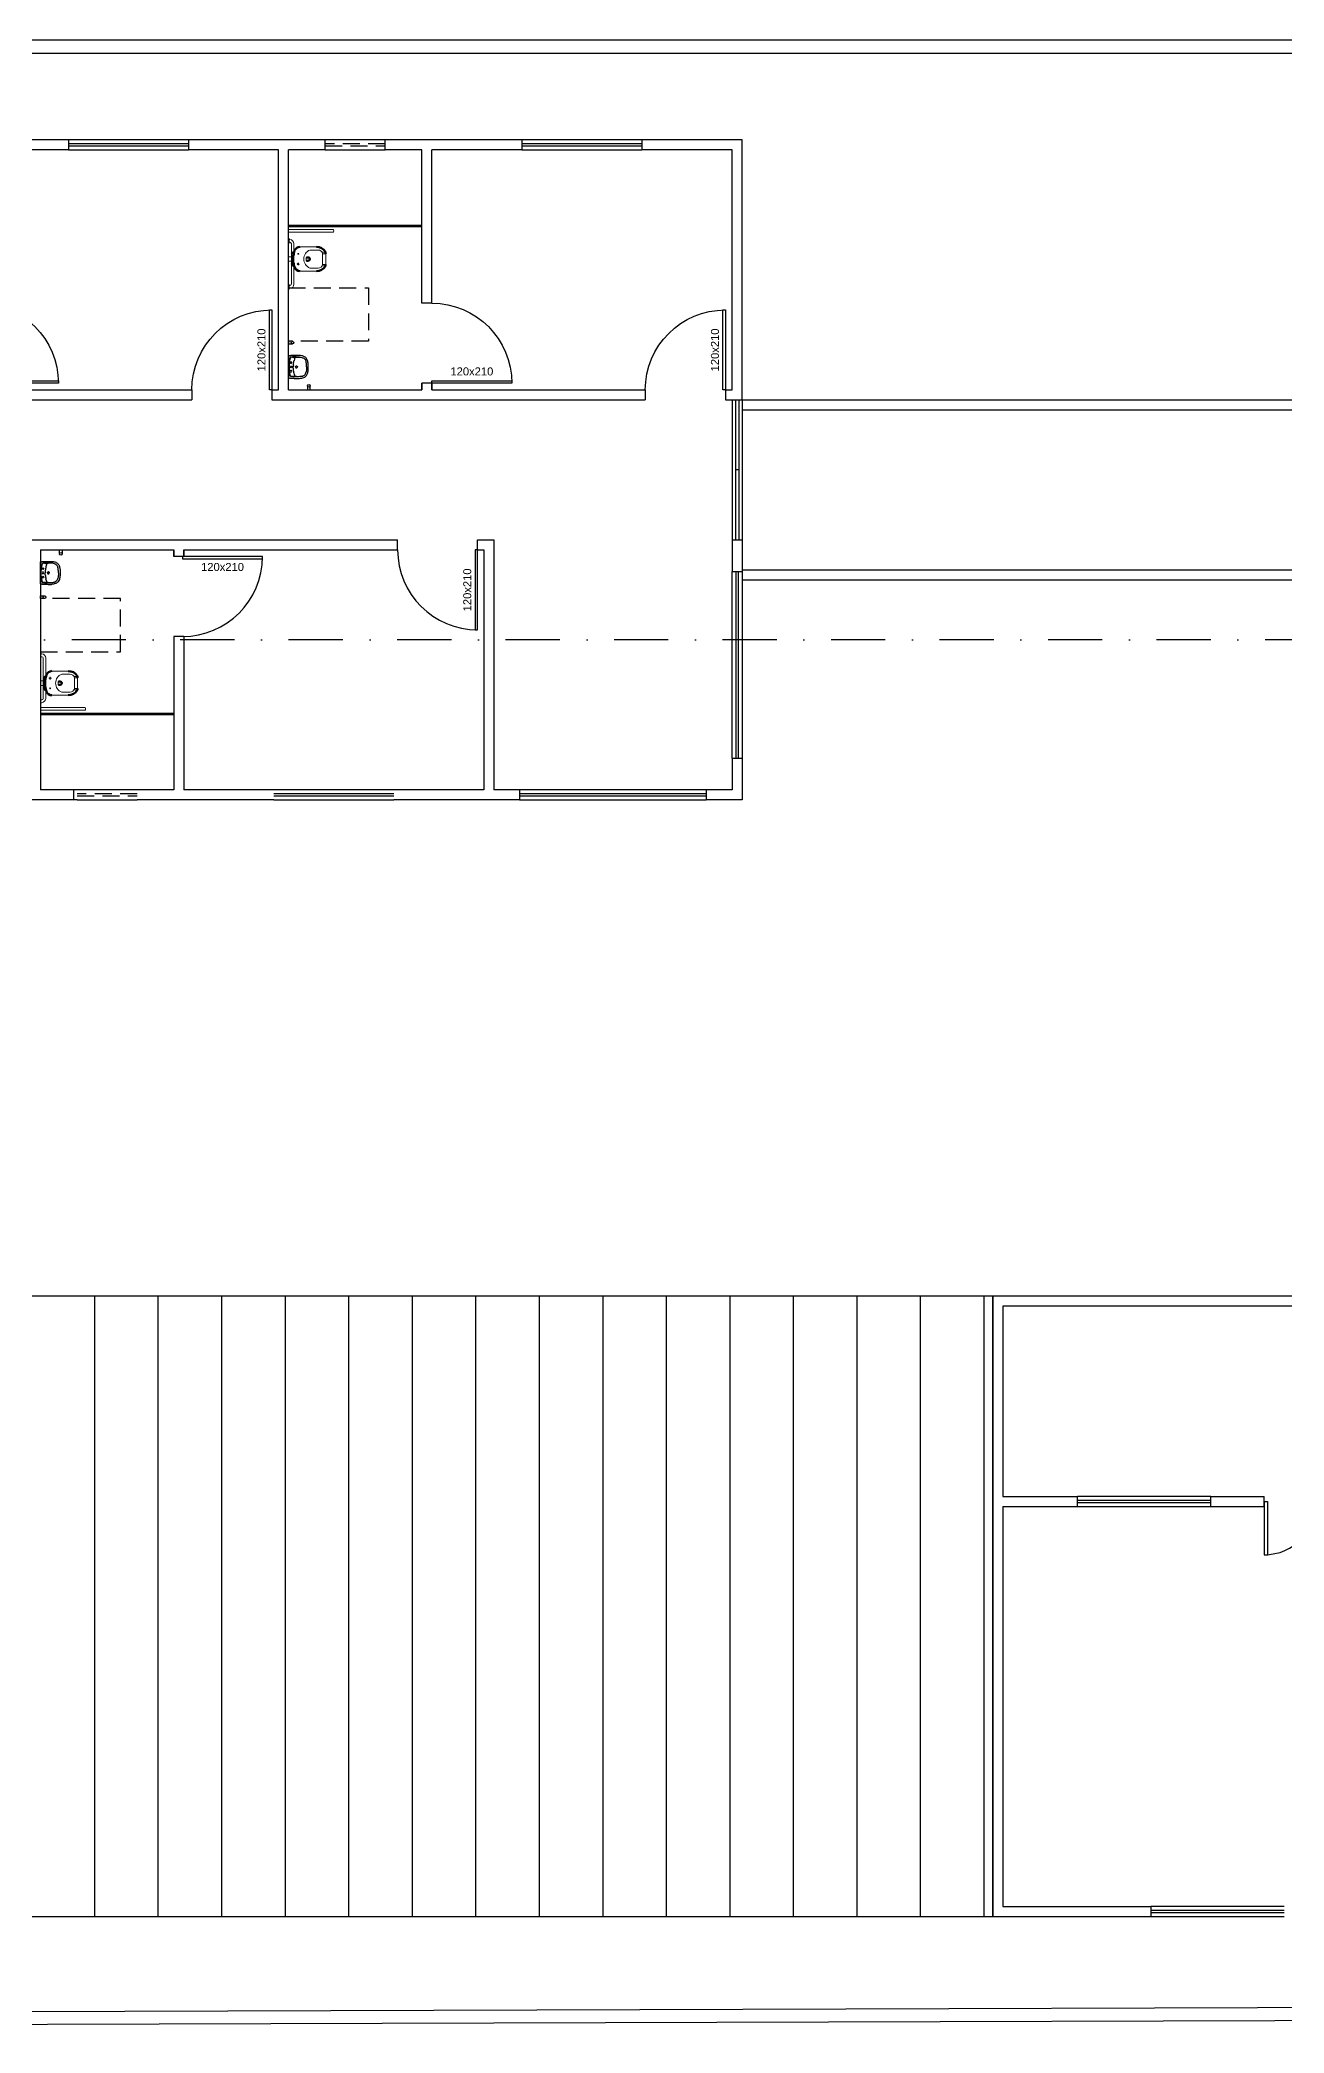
# Model space of a CAD drawing. Header units: centimetres. Extents: x 0 to 1084401, y -139216 to 99734.
# Drawn here: x 848976 to 850842, y -25076 to -22086 of the extents above; entities that cross this region are included whole.
import ezdxf
from ezdxf.enums import TextEntityAlignment as Align

# ---------------------------------------------------------------- set-up
doc = ezdxf.new("R2010")
doc.units = ezdxf.units.CM
doc.header["$LTSCALE"] = 4
doc.linetypes.add('DASHDOT', pattern=[25.4, 12.7, -6.35, 0, -6.35])
doc.linetypes.add('DASHED2', pattern=[9.525, 6.35, -3.175])
for name, color, linetype in [('0.1', 1, 'Continuous'), ('0.2', 2, 'Continuous'), ('0.4', 4, 'Continuous'), ('0.6', 6, 'Continuous'), ('02-CONT', 2, 'Continuous'), ('08', 8, 'Continuous'), ('B-CORTE', 4, 'DASHDOT'), ('PDF1_PH - Metal', 253, 'Continuous'), ('PROJEÇÕES', 1, 'DASHED2')]:
    doc.layers.add(name, color=color, linetype=linetype)
doc.layers.add('PDF1_PH - Alv Construir', color=6, linetype='Continuous', lineweight=40)
doc.styles.add('2mm 1-50', font='arial.ttf', dxfattribs={"height": 0.1})

# ---------------------------------------------------------------- blocks, each defined once
blk = doc.blocks.new('1_00e')
blk.add_lwpolyline([(-28.4, -52.3), (-25.4, -52.3), (-25.4, 47.7), (-28.4, 47.7)], close=True)
at = {"color": 1}
blk.add_arc((-28.4, -52.3), 100, 0, 90, dxfattribs=at)
blk = doc.blocks.new('Barra 3')
at = {"layer": 'PDF1_PH - Metal', "lineweight": 9}
for points in [[(19245.1, 25719.8), (19252, 25719.8), (19252, 25719), (19245.1, 25719)], [(19315, 25719.8), (19321.9, 25719.8), (19321.9, 25719), (19315, 25719)]]:
    blk.add_lwpolyline(points, close=True, dxfattribs=at)
for points in [[(19246.4, 25717.7), (19246.4, 25719)], [(19250.7, 25717.7), (19250.7, 25719)], [(19252.9, 25715.5), (19314.6, 25715.5)], [(19316.3, 25717.7), (19316.3, 25719)], [(19320.6, 25717.7), (19320.6, 25719)], [(19252.9, 25711.7), (19314.6, 25711.7)]]:
    blk.add_lwpolyline(points, dxfattribs=at)
for centre, radius, start, end in [((19253.4, 25718.8), 7.08, 188.6936, 267.1299), ((19253, 25717.8), 2.3, 183.7735, 266.2236), ((19314.4, 25717.9), 6.22, 270.0361, 357.9477), ((19314, 25717.8), 2.29, 284.5016, 358.1815)]:
    blk.add_arc(centre, radius, start, end, dxfattribs=at)
blk = doc.blocks.new('bacia sanit')
at = {"layer": 'PDF1_PH - Metal', "lineweight": 9}
for points in [[(16861.7, 24756.4), (16856.6, 24756.4)], [(16861.7, 24749.6), (16856.6, 24749.6)], [(16861.7, 24745.8), (16861.7, 24746.1), (16861.7, 24759.9), (16861.7, 24760.7)], [(16862.6, 24758.1), (16862.6, 24757.7), (16862.6, 24757.3), (16862.6, 24748.7), (16862.6, 24748.3), (16862.6, 24747.9)], [(16863, 24747.4), (16863, 24747.4), (16863.4, 24747.4), (16863.9, 24747.4), (16864.3, 24747.4), (16864.3, 24753), (16864.3, 24758.6), (16863.9, 24758.6), (16863.4, 24758.6), (16863, 24758.6)], [(16873.7, 24771.4), (16899, 24771.4)], [(16884.4, 24750.4), (16884, 24750.4), (16883.6, 24750.4), (16883.6, 24750.9), (16883.6, 24751.3), (16883.6, 24751.7), (16883.6, 24752.1), (16883.6, 24752.6), (16883.6, 24753), (16883.6, 24753.4), (16883.6, 24753.9), (16883.6, 24754.3), (16883.6, 24754.7), (16883.6, 24755.1), (16883.6, 24755.6), (16884, 24755.6), (16884, 24755.6)], [(16889.1, 24766.7), (16889.6, 24766.7), (16890, 24766.7), (16890.4, 24766.7), (16890.9, 24766.7), (16899.4, 24766.7), (16899.9, 24766.7), (16900.3, 24766.7), (16900.7, 24766.7), (16901.1, 24766.7), (16901.6, 24766.7)], [(16912.8, 24763.3), (16907.7, 24763.3)], [(16908.4, 24761.1), (16912.7, 24761.1), (16913.1, 24761.1)], [(16908.4, 24761.1), (16908.4, 24760.7), (16908.4, 24760.3), (16908.4, 24759.9), (16908.4, 24759.4), (16908.4, 24759), (16908.4, 24758.6), (16908.4, 24758.1), (16908.4, 24757.7), (16908.4, 24757.3), (16908.4, 24756.9), (16908.4, 24756.4)], [(16908.4, 24756.4), (16908.4, 24756), (16908.4, 24755.6), (16908.4, 24755.1), (16908.4, 24754.7), (16908.4, 24754.3), (16908.4, 24753.9), (16908.4, 24753.4), (16908.4, 24753), (16908.4, 24752.6), (16908.4, 24752.1), (16908.4, 24751.7), (16908.4, 24751.3), (16908.4, 24750.9), (16908.4, 24750)], [(16908.4, 24750), (16908.4, 24749.6), (16908.4, 24749.1), (16908.4, 24748.7), (16908.4, 24748.3), (16908.4, 24747.9), (16908.4, 24747.4), (16908.4, 24747), (16908.4, 24746.6), (16908.4, 24746.1), (16908.4, 24745.7), (16908.4, 24745.3), (16908.4, 24744.9)], [(16913.1, 24761.1), (16913.1, 24760.7), (16913.1, 24760.3), (16913.1, 24759.9), (16913.1, 24759.4), (16913.1, 24759), (16913.1, 24758.6), (16913.1, 24758.1), (16913.1, 24757.7), (16913.1, 24757.3), (16913.1, 24756.9), (16913.1, 24756.4), (16913.1, 24756), (16913.1, 24755.6), (16913.1, 24755.1), (16913.1, 24754.7), (16913.1, 24754.3), (16913.1, 24753.9), (16913.1, 24753.4), (16913.1, 24753), (16913.1, 24752.6), (16913.1, 24752.1), (16913.1, 24751.7), (16913.1, 24751.3), (16913.1, 24750.9), (16913.1, 24750.4), (16913.1, 24750), (16913.1, 24749.6), (16913.1, 24749.1), (16913.1, 24748.7), (16913.1, 24748.3), (16913.1, 24747.9), (16913.1, 24747.4), (16913.1, 24747), (16913.1, 24746.6), (16913.1, 24746.1), (16913.1, 24745.7), (16913.1, 24745.3), (16913.1, 24744.9)], [(16899, 24734.6), (16873.7, 24734.6)], [(16901.6, 24739.3), (16901.1, 24739.3), (16900.7, 24739.3), (16900.3, 24739.3), (16899.4, 24739.3), (16890.9, 24739.3), (16890.4, 24739.3), (16890, 24739.3), (16889.6, 24739.3), (16889.1, 24739.3)], [(16912.8, 24742.7), (16907.6, 24742.7)], [(16908.4, 24744.9), (16912.7, 24744.9), (16913.1, 24744.9)], [(16908.4, 24744.9), (16912.7, 24744.9), (16913.1, 24744.9)]]:
    blk.add_lwpolyline(points, dxfattribs=at)
at = {"layer": 'PDF1_PH - Metal', "lineweight": 211}
blk.add_lwpolyline([(16889.1, 24753), (16889.1, 24753), (16889.1, 24753)], dxfattribs=at)
for points in [[(16913.1, 24761.1, 0.086524), (16912.6, 24763.9, 0.264906), (16899, 24771.4)], [(16913.1, 24744.9, -0.086524), (16912.6, 24742.1, -0.264906), (16899, 24734.6)]]:
    blk.add_lwpolyline(points, format="xyb", dxfattribs=at)
at = {"layer": 'PDF1_PH - Metal', "lineweight": 9}
blk.add_circle((16871.4, 24760.9), 0.643, dxfattribs=at)
at = {"layer": 'PDF1_PH - Metal', "lineweight": 211}
blk.add_circle((16871.4, 24745.5), 0.643, dxfattribs=at)
for centre, radius, start, end in [((16864.8, 24759.9), 3.2, 88.1661, 164.6032), ((16864.8, 24746), 3.06, 177.2926, 274.2593), ((16890.8, 24757.2), 26.5, 161.0139, 177.0973), ((16892.2, 24749.6), 28, 184.427, 198.8013), ((16874, 24762.5), 8.95, 90.3217, 157.8056), ((16885.4, 26015.1), 1259.5, 269.9347, 270.0653), ((16885.4, 23700.8), 1049.6, 89.9217, 90.0783), ((16886.5, 24753), 2.59, 275.8679, 84.1321), ((16875.2, 24744.9), 10.5, 204.627, 261.8049)]:
    blk.add_arc(centre, radius, start, end, dxfattribs=at)
at = {"layer": 'PDF1_PH - Metal', "lineweight": 9}
for centre, radius, start, end in [((16863, 24758.1), 0.429, 90, 180), ((16863, 24747.9), 0.429, 180, 270), ((16894.4, 24753), 14.7, 110.9822, 249.0178), ((16901.6, 24759.8), 6.91, 11.172, 90.6439), ((16901.6, 24746.2), 6.91, 269.3561, 348.828)]:
    blk.add_arc(centre, radius, start, end, dxfattribs=at)
blk = doc.blocks.new('L.51_P')
at = {"layer": '08'}
for p, q in [((-250, 0), (-249, 0)), ((-249, 0), (249, 0)), ((250, 0), (249, 0)), ((-269, -260), (-269, -260)), ((-262, -36), (-262, -36)), ((-259, -9), (-259, -9)), ((-226, -95), (-224, -63)), ((-226, -95), (-225, -95)), ((-225, -95), (-224, -63)), ((-216, -329), (-216, -329)), ((-189, -140), (-140, -129)), ((-161, -28), (-161, -28)), ((0, -12), (0, -12)), ((189, -140), (140, -129)), ((161, -28), (161, -28)), ((216, -329), (216, -329)), ((226, -95), (224, -63)), ((225, -95), (224, -63)), ((226, -95), (225, -95)), ((259, -9), (259, -9)), ((262, -36), (262, -36)), ((269, -260), (269, -260))]:
    blk.add_line(p, q, dxfattribs=at)
at = {"layer": '08', "ltscale": 27.502596}
for centre in [(-100, -59), (100, -59)]:
    blk.add_circle(centre, 19, dxfattribs=at)
at = {"layer": '08'}
for centre, radius, start, end in [((10, -800), 688, 94.616, 102.655), ((0, -61), 19, 90, 270), ((0, -61), 19, 270, 90), ((-10, -800), 688, 77.345, 85.384)]:
    blk.add_arc(centre, radius, start, end, dxfattribs=at)
for centre, major_axis, ratio, start_param, end_param in [((-178, -187), (-49.3, 11.1), 0.999971, 0.133525, 0.210872), ((-238, -179), (-7.5, 6.62), 0.993745, 3.733046, 3.862859), ((-237, -179), (8.41, 5.42), 0.98852, 5.563301, 5.699979), ((0, -187), (-22.7, 2), 0.992499, 0.072609, 0.200275), ((0, -187), (-22.5, 0.5), 0.991671, 5.253548, 5.29957), ((0, -187), (-22.5, 0.9), 0.992169, 5.255337, 5.27196), ((0, -187), (22.5, 0.5), 0.991671, 0.983616, 1.029637), ((0, -187), (22.5, 0.9), 0.992169, 1.011226, 1.027848), ((0, -187), (22.7, 2), 0.992499, 6.08291, 6.210576), ((178, -187), (49.3, 11.1), 0.999971, 6.072313, 6.14966)]:
    blk.add_ellipse(centre, major_axis=major_axis, ratio=ratio, start_param=start_param, end_param=end_param, dxfattribs=at)
for points, degree, knots in [([(-259, -9), (-259, -8), (-259, -7), (-258, -5), (-258, -4), (-256, -3), (-255, -2), (-254, -1), (-253, 0), (-251, 0), (-250, 0), (-250, 0)], 3, [0, 0, 0, 0, 0.279228, 0.279228, 0.609743, 0.609743, 0.933753, 0.933753, 1.252428, 1.252428, 1.448625, 1.448625, 1.448625, 1.448625]), ([(250, 0), (251, 0), (252, 0), (254, -1), (255, -1), (256, -3), (257, -3), (258, -5), (259, -6), (259, -8), (259, -8), (259, -9)], 3, [0, 0, 0, 0, 0.317814, 0.317814, 0.630623, 0.630623, 0.946539, 0.946539, 1.267049, 1.267049, 1.448529, 1.448529, 1.448529, 1.448529]), ([(-262, -36), (-262, -36), (-262, -37), (-262, -37), (-263, -40), (-263, -43), (-263, -45), (-263, -47), (-263, -48), (-263, -50), (-264, -53), (-264, -56), (-264, -59), (-265, -70), (-265, -80), (-266, -91), (-266, -102), (-267, -112), (-267, -123), (-267, -125), (-267, -128), (-268, -131), (-268, -133), (-268, -136), (-268, -138), (-268, -152), (-269, -166), (-269, -179), (-269, -183), (-269, -188), (-269, -192), (-270, -196), (-270, -200), (-270, -204), (-270, -221), (-270, -239), (-269, -257), (-269, -258), (-269, -259), (-269, -260)], 3, [171.986581, 171.986581, 171.986581, 171.986581, 172.747492, 172.747492, 172.747492, 184.841953, 184.841953, 184.841953, 191.474069, 191.474069, 191.474069, 204.41633, 204.41633, 204.41633, 249.640497, 249.640497, 249.640497, 294.864664, 294.864664, 294.864664, 305.912278, 305.912278, 305.912278, 316.959891, 316.959891, 316.959891, 374.321134, 374.321134, 374.321134, 391.68978, 391.68978, 391.68978, 408.14059, 408.14059, 408.14059, 482.929639, 482.929639, 482.929639, 486.839965, 486.839965, 486.839965, 486.839965]), ([(-269, -260), (-270, -239), (-270, -219), (-269, -173), (-268, -148), (-267, -104), (-266, -85), (-264, -60), (-264, -54), (-263, -46), (-263, -45), (-263, -42), (-263, -40), (-263, -38), (-262, -38), (-262, -37), (-262, -37), (-262, -36), (-262, -36), (-262, -36), (-262, -36), (-262, -36)], 3, [0, 0, 0, 0, 6.207574, 6.207574, 13.657131, 13.657131, 19.458927, 19.458927, 21.24929, 21.24929, 21.72619, 21.72619, 22.164181, 22.164181, 22.393053, 22.393053, 22.550017, 22.550017, 22.706555, 22.706555, 22.800287, 22.800287, 22.800287, 22.800287]), ([(-62, -461), (-92, -458), (-123, -454), (-171, -438), (-189, -430), (-214, -410), (-222, -401), (-236, -382), (-242, -373), (-251, -352), (-255, -341), (-260, -323), (-261, -316), (-263, -309)], 3, [0, 0, 0, 0, 9.188374, 9.188374, 15.03441, 15.03441, 18.713973, 18.713973, 21.993411, 21.993411, 25.540766, 25.540766, 27.624534, 27.624534, 27.624534, 27.624534]), ([(-228, -173), (-228, -172), (-228, -172), (-228, -172), (-228, -171), (-228, -170), (-228, -169), (-228, -167), (-228, -164), (-228, -163), (-228, -160), (-228, -158), (-228, -157), (-228, -154), (-228, -151), (-228, -150), (-228, -148), (-228, -146), (-228, -146), (-228, -143), (-228, -141), (-228, -139), (-228, -135), (-228, -131), (-228, -129), (-227, -125), (-227, -121), (-227, -119), (-227, -113), (-226, -108), (-226, -105), (-226, -101), (-226, -97), (-226, -97), (-226, -96), (-226, -96), (-226, -95), (-226, -95), (-226, -95)], 5, [546.249188, 546.249188, 546.249188, 546.249188, 546.249188, 546.249188, 546.773913, 546.773913, 546.773913, 554.287654, 554.287654, 554.287654, 563.875311, 563.875311, 563.875311, 572.16967, 572.16967, 572.16967, 583.42676, 583.42676, 583.42676, 585.726164, 585.726164, 585.726164, 600.370766, 600.370766, 600.370766, 613.069318, 613.069318, 613.069318, 629.14404, 629.14404, 629.14404, 652.058764, 652.058764, 652.058764, 654.921465, 654.921465, 654.921465, 656.548424, 656.548424, 656.548424, 656.548424, 656.548424, 656.548424]), ([(-225, -95), (-226, -99), (-226, -103), (-226, -107), (-226, -111), (-227, -115), (-227, -119), (-227, -123), (-228, -127), (-228, -131), (-228, -134), (-228, -136), (-228, -139), (-228, -141), (-228, -142), (-228, -144)], 3, [161.339345, 161.339345, 161.339345, 161.339345, 177.77484, 177.77484, 177.77484, 195.119077, 195.119077, 195.119077, 212.353229, 212.353229, 212.353229, 223.772837, 223.772837, 223.772837, 230.426393, 230.426393, 230.426393, 230.426393]), ([(-228, -144), (-228, -145), (-228, -145), (-228, -146), (-228, -146), (-228, -146), (-228, -146), (-228, -148), (-228, -150), (-228, -152), (-228, -153), (-228, -154), (-228, -155), (-228, -157), (-228, -158), (-228, -160), (-228, -160), (-228, -160), (-228, -160)], 3, [0, 0, 0, 0, 2.396491, 2.396491, 2.396491, 3.195399, 3.195399, 3.195399, 10.963495, 10.963495, 10.963495, 15.609873, 15.609873, 15.609873, 22.232893, 22.232893, 22.232893, 22.470867, 22.470867, 22.470867, 22.470867]), ([(-228, -173), (-228, -172), (-228, -172), (-228, -172), (-228, -170), (-228, -167), (-228, -165), (-228, -162), (-228, -160)], 5, [-26.00391, -26.00391, -26.00391, -26.00391, -26.00391, -26.00391, -25.733695, -25.733695, -25.733695, -13.019576, -13.019576, -13.019576, -13.019576, -13.019576, -13.019576]), ([(-228, -181), (-228, -181), (-228, -180), (-228, -180), (-228, -178), (-228, -177), (-228, -176), (-228, -175), (-228, -175), (-228, -174), (-228, -174), (-228, -173), (-228, -173), (-228, -173), (-228, -173), (-228, -173), (-228, -173), (-228, -173)], 5, [532.079054, 532.079054, 532.079054, 532.079054, 532.079054, 532.079054, 536.567488, 536.567488, 536.567488, 541.060364, 541.060364, 541.060364, 543.310398, 543.310398, 543.310398, 544.435445, 544.435445, 544.435445, 544.830456, 544.830456, 544.830456, 544.830456, 544.830456, 544.830456]), ([(-227, -179), (-227, -179), (-227, -179), (-227, -179), (-227, -179), (-227, -179), (-228, -179), (-228, -179), (-228, -179), (-228, -179), (-228, -179), (-228, -179), (-228, -179), (-228, -179), (-228, -179), (-228, -179), (-228, -179), (-228, -179), (-228, -179), (-228, -179), (-228, -179), (-228, -179), (-228, -179), (-228, -179), (-228, -179), (-228, -179), (-228, -179), (-228, -179), (-228, -179), (-228, -179), (-228, -179), (-228, -179), (-228, -179), (-228, -179), (-228, -179), (-228, -179), (-228, -179), (-228, -179), (-228, -179), (-228, -179), (-228, -179), (-228, -179), (-228, -179), (-228, -179), (-228, -179), (-228, -179)], 3, [86.606266, 86.606266, 86.606266, 86.606266, 87.728641, 87.728641, 87.728641, 90.455187, 90.455187, 90.455187, 92.379628, 92.379628, 92.379628, 93.341849, 93.341849, 93.341849, 93.82296, 93.82296, 93.82296, 94.063516, 94.063516, 94.063516, 94.304072, 94.304072, 94.304072, 94.448856, 94.448856, 94.448856, 94.726754, 94.726754, 94.726754, 94.86595, 94.86595, 94.86595, 95.005146, 95.005146, 95.005146, 95.521507, 95.521507, 95.521507, 95.779688, 95.779688, 95.779688, 95.976047, 95.976047, 95.976047, 96.037867, 96.037867, 96.037867, 96.037867]), ([(-228, -179), (-228, -179), (-228, -179), (-228, -180), (-228, -180), (-228, -180), (-228, -180), (-228, -180), (-228, -180), (-228, -181), (-228, -181), (-228, -181), (-228, -181), (-228, -181), (-228, -181), (-228, -181)], 3, [95.867328, 95.867328, 95.867328, 95.867328, 97.58866, 97.58866, 97.58866, 102.978619, 102.978619, 102.978619, 105.844941, 105.844941, 105.844941, 108.501415, 108.501415, 108.501415, 109.427734, 109.427734, 109.427734, 109.427734]), ([(-228, -182), (-228, -182), (-228, -182), (-228, -182), (-228, -182), (-228, -182), (-228, -181)], 3, [11.170476, 11.170476, 11.170476, 11.170476, 15.411887, 15.411887, 15.411887, 21.204547, 21.204547, 21.204547, 21.204547]), ([(-227, -181), (-228, -181), (-228, -181), (-228, -181), (-228, -181), (-228, -181), (-228, -181), (-228, -181), (-228, -181), (-228, -181), (-228, -181), (-228, -181), (-228, -181), (-228, -181), (-228, -181), (-228, -181), (-228, -181), (-228, -181), (-228, -181), (-228, -181), (-228, -181), (-228, -181), (-228, -181), (-228, -181), (-228, -181), (-228, -181), (-228, -181), (-228, -181)], 3, [86.606266, 86.606266, 86.606266, 86.606266, 91.112306, 91.112306, 91.112306, 94.304072, 94.304072, 94.304072, 94.448856, 94.448856, 94.448856, 94.726754, 94.726754, 94.726754, 95.005146, 95.005146, 95.005146, 95.521507, 95.521507, 95.521507, 95.779688, 95.779688, 95.779688, 95.976047, 95.976047, 95.976047, 96.03782, 96.03782, 96.03782, 96.03782]), ([(-228, -181), (-228, -181), (-228, -181), (-228, -181), (-228, -181), (-228, -181), (-228, -181), (-228, -181), (-228, -181), (-228, -181), (-228, -181), (-228, -181), (-228, -181), (-228, -181), (-228, -181), (-228, -181), (-228, -181), (-228, -181), (-228, -181), (-228, -181), (-228, -182), (-228, -182), (-228, -182), (-228, -182), (-228, -182)], 3, [0.000033, 0.000033, 0.000033, 0.000033, 1.898401, 1.898401, 1.898401, 2.370761, 2.370761, 2.370761, 3.823236, 3.823236, 3.823236, 5.758149, 5.758149, 5.758149, 9.592202, 9.592202, 9.592202, 9.856292, 9.856292, 9.856292, 15.276244, 15.276244, 15.276244, 18.99372, 18.99372, 18.99372, 18.99372]), ([(-189, -140), (-196, -141), (-203, -144), (-208, -149), (-211, -151), (-213, -153), (-216, -156), (-216, -156), (-216, -156), (-216, -156), (-221, -163), (-225, -170), (-227, -178), (-227, -179), (-227, -179), (-227, -180)], 3, [18.593861, 18.593861, 18.593861, 18.593861, 48.620819, 48.620819, 48.620819, 61.987959, 61.987959, 61.987959, 63.593601, 63.593601, 63.593601, 96.318173, 96.318173, 96.318173, 99.127558, 99.127558, 99.127558, 99.127558]), ([(-227, -179), (-227, -180), (-227, -180), (-227, -180), (-227, -180), (-227, -180), (-227, -180), (-227, -180), (-227, -180), (-227, -180), (-227, -180), (-227, -180), (-227, -180), (-227, -180), (-227, -180), (-227, -180), (-227, -180), (-227, -180), (-227, -180), (-227, -180), (-227, -180), (-227, -180), (-227, -180), (-227, -180), (-227, -180)], 3, [0, 0, 0, 0, 0.1444645, 0.1444645, 0.1444645, 0.1538416, 0.1538416, 0.1538416, 0.2328101, 0.2328101, 0.2328101, 0.2720552, 0.2720552, 0.2720552, 0.294529, 0.294529, 0.294529, 0.3195248, 0.3195248, 0.3195248, 0.3450333, 0.3450333, 0.3450333, 0.3642456, 0.3642456, 0.3642456, 0.3642456]), ([(-227, -181), (-227, -181), (-227, -181), (-227, -181), (-227, -181), (-227, -181), (-227, -181), (-227, -181), (-227, -180), (-227, -180), (-227, -180), (-227, -180), (-227, -180), (-227, -180), (-227, -180), (-227, -180), (-227, -180), (-227, -180), (-227, -180)], 3, [0, 0, 0, 0, 3.948132, 3.948132, 3.948132, 6.907098, 6.907098, 6.907098, 9.485674, 9.485674, 9.485674, 10.686492, 10.686492, 10.686492, 11.887309, 11.887309, 11.887309, 12.708565, 12.708565, 12.708565, 12.708565]), ([(-224, -63), (-224, -58), (-222, -53), (-219, -48), (-217, -45), (-214, -42), (-210, -40), (-208, -38), (-204, -37), (-201, -36)], 3, [10.913289, 10.913289, 10.913289, 10.913289, 33.960328, 33.960328, 33.960328, 50.289489, 50.289489, 50.289489, 65.056953, 65.056953, 65.056953, 65.056953]), ([(-201, -36), (-205, -37), (-210, -39), (-214, -42), (-219, -47), (-222, -55), (-223, -57), (-224, -60), (-224, -63)], 5, [7.912422, 7.912422, 7.912422, 7.912422, 7.912422, 7.912422, 31.991346, 31.991346, 31.991346, 47.45316, 47.45316, 47.45316, 47.45316, 47.45316, 47.45316]), ([(-216, -329), (-215, -331), (-215, -332), (-214, -334), (-213, -338), (-211, -343), (-209, -347), (-206, -353), (-202, -359), (-198, -365), (-195, -370), (-191, -375), (-186, -379), (-180, -385), (-173, -390), (-165, -395), (-159, -398), (-153, -401), (-146, -404), (-141, -406), (-136, -407), (-130, -409)], 3, [544.291877, 544.291877, 544.291877, 544.291877, 550.872534, 550.872534, 550.872534, 571.780058, 571.780058, 571.780058, 601.038921, 601.038921, 601.038921, 628.392297, 628.392297, 628.392297, 666.157842, 666.157842, 666.157842, 694.913085, 694.913085, 694.913085, 718.447591, 718.447591, 718.447591, 718.447591]), ([(0, -12), (-60, -12), (-120, -19), (-180, -31), (-187, -33), (-194, -34), (-201, -36)], 3, [460.253252, 460.253252, 460.253252, 460.253252, 715.762091, 715.762091, 715.762091, 745.806363, 745.806363, 745.806363, 745.806363]), ([(-201, -36), (-177, -30), (-152, -25), (-128, -21), (-94, -17), (-61, -14), (-52, -14), (-43, -13), (-34, -13)], 5, [234.918202, 234.918202, 234.918202, 234.918202, 234.918202, 234.918202, 410.549748, 410.549748, 410.549748, 473.914825, 473.914825, 473.914825, 473.914825, 473.914825, 473.914825]), ([(-63, -420), (-71, -420), (-79, -419), (-87, -418), (-95, -416), (-103, -415), (-110, -414), (-117, -412), (-124, -411), (-130, -409)], 3, [54.852513, 54.852513, 54.852513, 54.852513, 88.476523, 88.476523, 88.476523, 122.168155, 122.168155, 122.168155, 151.102791, 151.102791, 151.102791, 151.102791]), ([(-50, -422), (-53, -421), (-55, -421), (-58, -421), (-61, -421), (-63, -420), (-63, -420), (-63, -420), (-63, -420)], 5, [11.184117, 11.184117, 11.184117, 11.184117, 11.184117, 11.184117, 30.072391, 30.072391, 30.072391, 30.457117, 30.457117, 30.457117, 30.457117, 30.457117, 30.457117]), ([(0, -424), (-15, -424), (-31, -423), (-46, -422), (-47, -422), (-49, -422), (-50, -422)], 3, [0, 0, 0, 0, 65.317681, 65.317681, 65.317681, 70.958525, 70.958525, 70.958525, 70.958525]), ([(-45, -114), (-41, -114), (-37, -114), (-32, -113), (-28, -113), (-24, -113), (-20, -113), (-13, -112), (-7, -112), (0, -112)], 3, [388.454766, 388.454766, 388.454766, 388.454766, 406.384907, 406.384907, 406.384907, 424.400948, 424.400948, 424.400948, 452.696543, 452.696543, 452.696543, 452.696543]), ([(-34, -13), (-30, -13), (-26, -13), (-22, -13), (-15, -12), (-8, -12), (-2, -12), (-1, -12), (-1, -12), (0, -12)], 3, [59.347784, 59.347784, 59.347784, 59.347784, 76.617445, 76.617445, 76.617445, 106.129652, 106.129652, 106.129652, 108.418766, 108.418766, 108.418766, 108.418766]), ([(-12, -168), (-12, -168), (-12, -168), (-12, -168), (-12, -168), (-12, -168), (-12, -168), (-15, -170), (-18, -173), (-20, -175), (-21, -179), (-22, -183), (-22, -184), (-22, -185), (-22, -186), (-22, -186), (-22, -186), (-22, -186), (-22, -186), (-22, -186), (-22, -187)], 5, [23.677366, 23.677366, 23.677366, 23.677366, 23.677366, 23.677366, 23.697783, 23.697783, 23.697783, 25.117395, 25.117395, 25.117395, 50.594375, 50.594375, 50.594375, 58.007217, 58.007217, 58.007217, 58.536706, 58.536706, 58.536706, 59.055614, 59.055614, 59.055614, 59.055614, 59.055614, 59.055614]), ([(-22, -189), (-22, -190), (-22, -190), (-22, -190), (-22, -194), (-20, -199), (-17, -202), (-16, -203), (-15, -203), (-15, -204), (-13, -206), (-10, -207), (-8, -208), (-5, -209), (-3, -209), (0, -209)], 3, [27.245857, 27.245857, 27.245857, 27.245857, 27.597992, 27.597992, 27.597992, 49.768775, 49.768775, 49.768775, 54.290067, 54.290067, 54.290067, 66.913295, 66.913295, 66.913295, 79.527914, 79.527914, 79.527914, 79.527914]), ([(34, -13), (30, -13), (26, -13), (22, -13), (15, -12), (8, -12), (2, -12), (1, -12), (1, -12), (0, -12)], 3, [59.347784, 59.347784, 59.347784, 59.347784, 76.617445, 76.617445, 76.617445, 106.129652, 106.129652, 106.129652, 108.418717, 108.418717, 108.418717, 108.418717]), ([(0, -12), (60, -12), (120, -19), (180, -31), (187, -33), (194, -34), (201, -36)], 3, [460.253227, 460.253227, 460.253227, 460.253227, 715.76204, 715.76204, 715.76204, 745.806363, 745.806363, 745.806363, 745.806363]), ([(45, -114), (41, -114), (37, -114), (32, -113), (28, -113), (24, -113), (20, -113), (13, -112), (7, -112), (0, -112)], 3, [388.454766, 388.454766, 388.454766, 388.454766, 406.384907, 406.384907, 406.384907, 424.400948, 424.400948, 424.400948, 452.696543, 452.696543, 452.696543, 452.696543]), ([(22, -189), (22, -190), (22, -190), (22, -190), (22, -194), (20, -199), (17, -202), (16, -203), (15, -203), (15, -204), (13, -206), (10, -207), (8, -208), (5, -209), (3, -209), (0, -209)], 3, [27.245857, 27.245857, 27.245857, 27.245857, 27.597992, 27.597992, 27.597992, 49.768775, 49.768775, 49.768775, 54.290067, 54.290067, 54.290067, 66.913295, 66.913295, 66.913295, 79.528565, 79.528565, 79.528565, 79.528565]), ([(0, -424), (15, -424), (31, -423), (46, -422), (47, -422), (49, -422), (50, -422)], 3, [0, 0, 0, 0, 65.317681, 65.317681, 65.317681, 70.958525, 70.958525, 70.958525, 70.958525]), ([(12, -168), (12, -168), (12, -168), (12, -168), (12, -168), (12, -168), (12, -168), (15, -170), (18, -173), (20, -175), (21, -179), (22, -183), (22, -184), (22, -185), (22, -186), (22, -186), (22, -186), (22, -186), (22, -186), (22, -186), (22, -187)], 5, [23.677366, 23.677366, 23.677366, 23.677366, 23.677366, 23.677366, 23.697783, 23.697783, 23.697783, 25.117395, 25.117395, 25.117395, 50.594375, 50.594375, 50.594375, 58.007217, 58.007217, 58.007217, 58.536706, 58.536706, 58.536706, 59.055614, 59.055614, 59.055614, 59.055614, 59.055614, 59.055614]), ([(201, -36), (177, -30), (152, -25), (128, -21), (94, -17), (61, -14), (52, -14), (43, -13), (34, -13)], 5, [234.918202, 234.918202, 234.918202, 234.918202, 234.918202, 234.918202, 410.549748, 410.549748, 410.549748, 473.914825, 473.914825, 473.914825, 473.914825, 473.914825, 473.914825]), ([(50, -422), (53, -421), (55, -421), (58, -421), (61, -421), (63, -420), (63, -420), (63, -420), (63, -420)], 5, [11.184117, 11.184117, 11.184117, 11.184117, 11.184117, 11.184117, 30.072391, 30.072391, 30.072391, 30.457117, 30.457117, 30.457117, 30.457117, 30.457117, 30.457117]), ([(263, -309), (259, -326), (255, -343), (242, -373), (234, -386), (217, -407), (208, -415), (190, -428), (180, -433), (159, -442), (148, -446), (123, -453), (109, -455), (84, -459), (73, -460), (62, -461)], 3, [0, 0, 0, 0, 5.216879, 5.216879, 9.702198, 9.702198, 13.238129, 13.238129, 16.51865, 16.51865, 20.081508, 20.081508, 24.355161, 24.355161, 27.647025, 27.647025, 27.647025, 27.647025]), ([(63, -420), (71, -420), (79, -419), (87, -418), (95, -416), (103, -415), (110, -414), (117, -412), (124, -411), (130, -409)], 3, [54.852513, 54.852513, 54.852513, 54.852513, 88.476523, 88.476523, 88.476523, 122.168155, 122.168155, 122.168155, 151.102791, 151.102791, 151.102791, 151.102791]), ([(216, -329), (215, -331), (215, -332), (214, -334), (213, -338), (211, -343), (209, -347), (206, -353), (202, -359), (198, -365), (195, -370), (191, -375), (186, -379), (180, -385), (173, -390), (165, -395), (159, -398), (153, -401), (146, -404), (141, -406), (136, -407), (130, -409)], 3, [544.291877, 544.291877, 544.291877, 544.291877, 550.872534, 550.872534, 550.872534, 571.780058, 571.780058, 571.780058, 601.038921, 601.038921, 601.038921, 628.392297, 628.392297, 628.392297, 666.157842, 666.157842, 666.157842, 694.913085, 694.913085, 694.913085, 718.447591, 718.447591, 718.447591, 718.447591]), ([(189, -140), (196, -141), (203, -144), (208, -149), (211, -151), (213, -153), (216, -156), (216, -156), (216, -156), (216, -156), (221, -163), (225, -170), (227, -178), (227, -179), (227, -179), (227, -180)], 3, [18.593861, 18.593861, 18.593861, 18.593861, 48.620819, 48.620819, 48.620819, 61.987959, 61.987959, 61.987959, 63.593601, 63.593601, 63.593601, 96.318173, 96.318173, 96.318173, 99.127558, 99.127558, 99.127558, 99.127558]), ([(224, -63), (224, -58), (222, -53), (219, -48), (217, -45), (214, -42), (210, -40), (208, -38), (204, -37), (201, -36)], 3, [10.913289, 10.913289, 10.913289, 10.913289, 33.960328, 33.960328, 33.960328, 50.289489, 50.289489, 50.289489, 65.056953, 65.056953, 65.056953, 65.056953]), ([(201, -36), (206, -37), (211, -40), (215, -44), (217, -46), (218, -47), (219, -49), (222, -53), (224, -58), (224, -63)], 3, [7.912424, 7.912424, 7.912424, 7.912424, 25.178369, 25.178369, 25.178369, 31.991348, 31.991348, 31.991348, 47.45316, 47.45316, 47.45316, 47.45316]), ([(225, -95), (226, -99), (226, -103), (226, -107), (226, -111), (227, -115), (227, -119), (227, -123), (228, -127), (228, -131), (228, -134), (228, -136), (228, -139), (228, -141), (228, -142), (228, -144)], 3, [161.339345, 161.339345, 161.339345, 161.339345, 177.77484, 177.77484, 177.77484, 195.119077, 195.119077, 195.119077, 212.353229, 212.353229, 212.353229, 223.772837, 223.772837, 223.772837, 230.426393, 230.426393, 230.426393, 230.426393]), ([(225, -291), (227, -274), (229, -256), (229, -223), (229, -207), (229, -191)], 3, [0.000002, 0.000002, 0.000002, 0.000002, 5.212146, 5.212146, 10.015536, 10.015536, 10.015536, 10.015536]), ([(228, -173), (228, -172), (228, -172), (228, -172), (228, -171), (228, -170), (228, -169), (228, -167), (228, -164), (228, -163), (228, -160), (228, -158), (228, -157), (228, -154), (228, -151), (228, -150), (228, -148), (228, -146), (228, -146), (228, -143), (228, -141), (228, -139), (228, -135), (228, -131), (228, -129), (227, -125), (227, -121), (227, -119), (227, -113), (226, -108), (226, -105), (226, -101), (226, -97), (226, -97), (226, -96), (226, -96), (226, -95), (226, -95), (226, -95)], 5, [546.249188, 546.249188, 546.249188, 546.249188, 546.249188, 546.249188, 546.773913, 546.773913, 546.773913, 554.287654, 554.287654, 554.287654, 563.875311, 563.875311, 563.875311, 572.16967, 572.16967, 572.16967, 583.42676, 583.42676, 583.42676, 585.726164, 585.726164, 585.726164, 600.370766, 600.370766, 600.370766, 613.069318, 613.069318, 613.069318, 629.14404, 629.14404, 629.14404, 652.058764, 652.058764, 652.058764, 654.921465, 654.921465, 654.921465, 656.548424, 656.548424, 656.548424, 656.548424, 656.548424, 656.548424]), ([(227, -181), (227, -181), (227, -181), (227, -181), (227, -181), (227, -181), (227, -181), (227, -181), (227, -180), (227, -180), (227, -180), (227, -180), (227, -180), (227, -180), (227, -180), (227, -180), (227, -180), (227, -180), (227, -180)], 3, [0, 0, 0, 0, 3.948132, 3.948132, 3.948132, 6.907098, 6.907098, 6.907098, 9.485674, 9.485674, 9.485674, 10.686492, 10.686492, 10.686492, 11.887309, 11.887309, 11.887309, 12.708565, 12.708565, 12.708565, 12.708565]), ([(227, -181), (228, -181), (228, -181), (228, -181), (228, -181), (228, -181), (228, -181), (228, -181), (228, -181), (228, -181), (228, -181), (228, -181), (228, -181), (228, -181), (228, -181), (228, -181), (228, -181), (228, -181), (228, -181), (228, -181), (228, -181), (228, -181), (228, -181), (228, -181), (228, -181), (228, -181), (228, -181), (228, -181)], 3, [86.606266, 86.606266, 86.606266, 86.606266, 91.112306, 91.112306, 91.112306, 94.304072, 94.304072, 94.304072, 94.448856, 94.448856, 94.448856, 94.726754, 94.726754, 94.726754, 95.005146, 95.005146, 95.005146, 95.521507, 95.521507, 95.521507, 95.779688, 95.779688, 95.779688, 95.976047, 95.976047, 95.976047, 96.03782, 96.03782, 96.03782, 96.03782]), ([(228, -144), (228, -145), (228, -145), (228, -146), (228, -146), (228, -146), (228, -146), (228, -148), (228, -150), (228, -152), (228, -153), (228, -154), (228, -155), (228, -157), (228, -158), (228, -160), (228, -160), (228, -160), (228, -160)], 3, [0, 0, 0, 0, 2.396491, 2.396491, 2.396491, 3.195399, 3.195399, 3.195399, 10.963495, 10.963495, 10.963495, 15.609873, 15.609873, 15.609873, 22.232893, 22.232893, 22.232893, 22.470867, 22.470867, 22.470867, 22.470867]), ([(228, -173), (228, -172), (228, -172), (228, -172), (228, -170), (228, -167), (228, -165), (228, -162), (228, -160)], 5, [-26.00391, -26.00391, -26.00391, -26.00391, -26.00391, -26.00391, -25.733695, -25.733695, -25.733695, -13.019576, -13.019576, -13.019576, -13.019576, -13.019576, -13.019576]), ([(228, -181), (228, -181), (228, -180), (228, -180), (228, -178), (228, -177), (228, -176), (228, -175), (228, -175), (228, -174), (228, -174), (228, -173), (228, -173), (228, -173), (228, -173), (228, -173), (228, -173), (228, -173)], 5, [532.079054, 532.079054, 532.079054, 532.079054, 532.079054, 532.079054, 536.567488, 536.567488, 536.567488, 541.060364, 541.060364, 541.060364, 543.310398, 543.310398, 543.310398, 544.435445, 544.435445, 544.435445, 544.830456, 544.830456, 544.830456, 544.830456, 544.830456, 544.830456]), ([(228, -182), (228, -182), (228, -182), (228, -182), (228, -182), (228, -182), (228, -181)], 3, [11.170476, 11.170476, 11.170476, 11.170476, 15.411887, 15.411887, 15.411887, 21.204547, 21.204547, 21.204547, 21.204547]), ([(228, -181), (228, -181), (228, -181), (228, -181), (228, -181), (228, -181), (228, -181), (228, -181), (228, -181), (228, -181), (228, -181), (228, -181), (228, -181), (228, -181), (228, -181), (228, -181), (228, -181), (228, -181), (228, -181), (228, -181), (228, -182), (228, -182), (228, -182), (228, -182), (228, -182)], 3, [0.000033, 0.000033, 0.000033, 0.000033, 1.898401, 1.898401, 1.898401, 2.370761, 2.370761, 2.370761, 3.823236, 3.823236, 3.823236, 5.758149, 5.758149, 5.758149, 9.592202, 9.592202, 9.592202, 9.856292, 9.856292, 9.856292, 15.276244, 15.276244, 15.276244, 18.99372, 18.99372, 18.99372, 18.99372]), ([(262, -36), (262, -36), (262, -37), (262, -37), (263, -40), (263, -43), (263, -45), (263, -47), (263, -48), (263, -50), (264, -53), (264, -56), (264, -59), (265, -70), (265, -80), (266, -91), (266, -102), (267, -112), (267, -123), (267, -125), (267, -128), (268, -131), (268, -133), (268, -136), (268, -138), (268, -152), (269, -166), (269, -179), (269, -183), (269, -188), (269, -192), (270, -196), (270, -200), (270, -204), (270, -221), (270, -239), (269, -257), (269, -258), (269, -259), (269, -260)], 3, [171.986581, 171.986581, 171.986581, 171.986581, 172.747492, 172.747492, 172.747492, 184.841953, 184.841953, 184.841953, 191.474069, 191.474069, 191.474069, 204.41633, 204.41633, 204.41633, 249.640497, 249.640497, 249.640497, 294.864664, 294.864664, 294.864664, 305.912278, 305.912278, 305.912278, 316.959891, 316.959891, 316.959891, 374.321134, 374.321134, 374.321134, 391.68978, 391.68978, 391.68978, 408.14059, 408.14059, 408.14059, 482.929639, 482.929639, 482.929639, 486.839965, 486.839965, 486.839965, 486.839965]), ([(262, -36), (262, -36), (262, -36), (262, -36), (262, -36), (262, -37), (262, -37), (262, -37), (262, -37), (262, -38), (263, -39), (263, -40), (263, -40), (263, -42), (263, -43), (263, -47), (263, -49), (264, -58), (265, -65), (266, -86), (266, -101), (268, -141), (269, -168), (270, -216), (270, -238), (269, -260)], 3, [0.212871, 0.212871, 0.212871, 0.212871, 0.307715, 0.307715, 0.417994, 0.417994, 0.518366, 0.518366, 0.682318, 0.682318, 0.844684, 0.844684, 1.063629, 1.063629, 1.413977, 1.413977, 2.124866, 2.124866, 4.109013, 4.109013, 8.503951, 8.503951, 16.390189, 16.390189, 23.015496, 23.015496, 23.015496, 23.015496])]:
    blk.add_open_spline(points, degree=degree, knots=knots, dxfattribs=at)
for points, degree in [([(-263, -309), (-266, -293), (-268, -276), (-269, -260)], 3), ([(-262, -36), (-262, -28), (-261, -20), (-260, -11)], 3), ([(-260, -11), (-260, -10), (-259, -10), (-259, -9)], 3), ([(-229, -191), (-229, -224), (-230, -258), (-225, -291)], 3), ([(-229, -186), (-229, -187), (-229, -188), (-229, -189), (-229, -190), (-229, -191)], 5), ([(-225, -291), (-223, -304), (-220, -317), (-216, -329)], 3), ([(-224, -63), (-224, -63), (-224, -63), (-224, -63), (-224, -63), (-224, -63)], 5), ([(-201, -36), (-201, -36), (-201, -36), (-201, -36)], 3), ([(0, -464), (-21, -464), (-41, -463), (-62, -461)], 3), ([(0, -164), (-4, -164), (-8, -165), (-11, -167)], 3), ([(0, -164), (4, -164), (8, -165), (11, -167)], 3), ([(62, -461), (41, -463), (21, -464), (0, -464)], 3), ([(201, -36), (201, -36), (201, -36), (201, -36)], 3), ([(216, -329), (220, -317), (223, -304), (225, -291)], 3), ([(224, -63), (224, -63), (224, -63), (224, -63), (224, -63), (224, -63)], 5), ([(229, -186), (229, -187), (229, -188), (229, -189), (229, -190), (229, -191)], 5), ([(259, -9), (259, -10), (260, -10), (260, -11)], 3), ([(260, -11), (261, -20), (262, -28), (262, -36)], 3), ([(269, -260), (268, -276), (266, -293), (263, -309)], 3)]:
    blk.add_open_spline(points, degree=degree, dxfattribs=at)
blk = doc.blocks.new('1_00')
for p, q in [((-129.2, 59.1), (-129.2, 109.1)), ((-129.2, 109.1), (-126.2, 109.1)), ((-126.2, 59.1), (-126.2, 109.1)), ((-29.2, 109.1), (-32.2, 109.1)), ((-32.2, 59.1), (-32.2, 109.1)), ((-29.2, 59.1), (-29.2, 109.1)), ((-129.2, 59.1), (-126.2, 59.1)), ((-29.2, 59.1), (-32.2, 59.1))]:
    blk.add_line(p, q)
at = {"color": 1}
for centre, start, end in [((-129.2, 59.1), 0, 90), ((-29.2, 59.1), 90, 180)]:
    blk.add_arc(centre, 50, start, end, dxfattribs=at)

msp = doc.modelspace()

# ---------------------------------------------------------------- hatches: boundary and pattern name
at = {"layer": '0.4', "true_color": 0xf8f3ec}
h = msp.add_hatch(dxfattribs=at)
h.set_pattern_fill('ANSI31', scale=30, angle=45)
h.paths.add_polyline_path([(848485.208, -24749.454), (848085.208, -24749.454), (848085.208, -25064.454), (848485.208, -25064.454)])
h.paths.add_polyline_path([(850405.217, -23970.58), (848485.208, -23970.58), (848485.208, -24900.58), (850405.217, -24900.58)])
h.paths.add_polyline_path([(846314.91, -23738.972), (845409.91, -23738.972), (845409.91, -23258.972), (844424.91, -23258.972), (844424.91, -24568.972), (846314.91, -24568.972)])

# ---------------------------------------------------------------- linework, layer by layer
at = {"layer": '0.1', "linetype": 'DASHED2'}
for p, q in [((849493.984, -22242.115), (849403.984, -22242.115)), ((849403.984, -22245.115), (849493.984, -22245.115)), ((849121.984, -23217.036), (849031.984, -23217.036)), ((849031.984, -23220.036), (849121.984, -23220.036))]:
    msp.add_line(p, q, dxfattribs=at)
at = {"layer": '0.1'}
for p, q in [((849348.984, -22364.115), (849548.984, -22364.115)), ((849348.984, -22366.115), (849548.984, -22366.115)), ((850013.984, -22626.115), (850013.984, -22836.036)), ((850028.984, -22626.115), (850028.984, -22836.036)), ((848976.984, -23096.036), (849176.984, -23096.036)), ((848976.984, -23098.036), (849176.984, -23098.036))]:
    msp.add_line(p, q, dxfattribs=at)
at = {"layer": '0.2'}
for p, q in [((849198.984, -22236.115), (849018.984, -22236.115)), ((849198.984, -22242.115), (849018.984, -22242.115)), ((849878.984, -22236.115), (849698.984, -22236.115)), ((849878.984, -22242.115), (849698.984, -22242.115)), ((849018.984, -22245.115), (849198.984, -22245.115)), ((849018.984, -22251.115), (849198.984, -22251.115)), ((849698.984, -22245.115), (849878.984, -22245.115)), ((849698.984, -22251.115), (849878.984, -22251.115)), ((850018.984, -22626.115), (850018.984, -22836.036)), ((850023.984, -22626.115), (850023.984, -22836.036)), ((850023.984, -22731.076), (850018.984, -22731.076)), ((850013.984, -23163.536), (850013.984, -22883.536)), ((850019.984, -23163.536), (850019.984, -22883.536)), ((850022.984, -22883.536), (850022.984, -23163.536)), ((850028.984, -22883.536), (850028.984, -23163.536)), ((849506.984, -23211.036), (849326.984, -23211.036)), ((849506.984, -23217.036), (849326.984, -23217.036)), ((849326.984, -23220.036), (849506.984, -23220.036)), ((849326.984, -23226.036), (849506.984, -23226.036)), ((849975.484, -23211.036), (849695.484, -23211.036)), ((849975.484, -23217.036), (849695.484, -23217.036)), ((849695.484, -23220.036), (849975.484, -23220.036)), ((849695.484, -23226.036), (849975.484, -23226.036)), ((850731.818, -24270.58), (850531.818, -24270.58)), ((850731.818, -24276.58), (850531.818, -24276.58)), ((850531.818, -24279.58), (850731.818, -24279.58)), ((850531.818, -24285.58), (850731.818, -24285.58)), ((850841.818, -24885.58), (850641.818, -24885.58)), ((850841.818, -24891.58), (850641.818, -24891.58)), ((850641.818, -24894.58), (850841.818, -24894.58)), ((850641.818, -24900.58), (850841.818, -24900.58))]:
    msp.add_line(p, q, dxfattribs=at)
msp.add_lwpolyline([(848485.208, -24900.58), (850405.217, -24900.58), (850405.217, -23970.58), (848485.208, -23970.58)], close=True, dxfattribs=at)
at = {"layer": '0.4'}
for points in [[(844003.761, -25075.611), (843984.159, -25075.665), (844366.045, -22086.115), (857366.485, -22086.115), (856528.555, -24502.383)], [(844006.885, -25055.603), (844383.653, -22106.115), (857338.381, -22106.115), (856514.322, -24482.383)], [(852500.92, -25032.382), (848485.208, -25045.147)], [(852500.92, -25052.383), (848485.208, -25064.454)]]:
    msp.add_lwpolyline(points, dxfattribs=at)
at = {"layer": '0.6'}
for p, q in [((849018.984, -22236.115), (849018.984, -22251.115)), ((849198.984, -22236.115), (849198.984, -22251.115)), ((849403.984, -22251.115), (849403.984, -22236.115)), ((849493.984, -22236.115), (849403.984, -22236.115)), ((849493.984, -22251.115), (849493.984, -22236.115)), ((849698.984, -22236.115), (849698.984, -22251.115)), ((849878.984, -22236.115), (849878.984, -22251.115)), ((849403.984, -22251.115), (849493.984, -22251.115)), ((849563.984, -22481.115), (849548.984, -22481.115)), ((849203.984, -22611.115), (849203.984, -22626.115)), ((849323.984, -22611.115), (849323.984, -22626.115)), ((849563.984, -22601.115), (849548.984, -22601.115)), ((849883.984, -22611.115), (849883.984, -22626.115)), ((850003.984, -22611.115), (850003.984, -22626.115)), ((849512.587, -22851.036), (849512.587, -22836.036)), ((849632.587, -22851.036), (849632.587, -22836.036)), ((850013.984, -22836.036), (850028.984, -22836.036)), ((849191.984, -22861.036), (849176.984, -22861.036)), ((850013.984, -22883.536), (850028.984, -22883.536)), ((850028.984, -22896.112), (851423.217, -22896.112)), ((849191.984, -22981.036), (849176.984, -22981.036)), ((850013.984, -23163.536), (850028.984, -23163.536)), ((849026.984, -23226.036), (849026.984, -23211.036)), ((849121.984, -23211.036), (849031.984, -23211.036)), ((849031.984, -23226.036), (849121.984, -23226.036)), ((849695.484, -23211.036), (849695.484, -23226.036)), ((849975.484, -23211.036), (849975.484, -23226.036)), ((850420.217, -24270.58), (850531.818, -24270.58)), ((850531.818, -24285.58), (850531.818, -24270.58)), ((850731.818, -24270.58), (850811.818, -24270.58)), ((850731.818, -24285.58), (850731.818, -24270.58)), ((850811.818, -24285.58), (850811.818, -24270.58)), ((850420.217, -24285.58), (850531.818, -24285.58)), ((850731.818, -24285.58), (850811.818, -24285.58)), ((850405.217, -24900.58), (850641.818, -24900.58)), ((850420.217, -24885.58), (850641.818, -24885.58)), ((850641.818, -24885.58), (850641.818, -24900.58))]:
    msp.add_line(p, q, dxfattribs=at)
for points in [[(849018.984, -22236.115), (848868.984, -22236.115)], [(849348.984, -22236.115), (849198.984, -22236.115)], [(849403.984, -22236.115), (849333.984, -22236.115)], [(849563.984, -22236.115), (849493.984, -22236.115)], [(849698.984, -22236.115), (849548.984, -22236.115)], [(850003.984, -22626.115), (850028.984, -22626.115), (850028.984, -22236.115), (849878.984, -22236.115)], [(849018.984, -22251.115), (848883.984, -22251.115)], [(849323.984, -22611.115), (849333.984, -22611.115), (849333.984, -22251.115), (849198.984, -22251.115)], [(849348.984, -22611.115), (849348.984, -22251.115)], [(849403.984, -22251.115), (849348.984, -22251.115)], [(849548.984, -22481.115), (849548.984, -22251.115), (849493.984, -22251.115)], [(849563.984, -22481.115), (849563.984, -22251.115)], [(849698.984, -22251.115), (849563.984, -22251.115)], [(850003.984, -22611.115), (850013.984, -22611.115), (850013.984, -22251.115), (849878.984, -22251.115)], [(850028.984, -22626.115), (851423.217, -22626.115), (851423.217, -22264.58), (852683.217, -22264.58), (852683.217, -22609.576)], [(850028.984, -22641.115), (851438.217, -22641.115), (851438.217, -22279.58), (852668.217, -22279.58), (852668.217, -22594.576)], [(848893.984, -22611.115), (849203.984, -22611.115)], [(848893.984, -22626.115), (849203.984, -22626.115)], [(849323.984, -22626.115), (849348.984, -22626.115)], [(849333.984, -22626.115), (849573.984, -22626.115)], [(849348.984, -22611.115), (849548.984, -22611.115), (849548.984, -22601.115)], [(849548.984, -22601.115), (849548.984, -22611.115)], [(849563.984, -22611.115), (849563.984, -22601.115)], [(849563.984, -22601.115), (849563.984, -22611.115), (849573.984, -22611.115)], [(849573.984, -22611.115), (849883.984, -22611.115)], [(849573.984, -22626.115), (849883.984, -22626.115)], [(848961.984, -22836.036), (849201.984, -22836.036)], [(849201.984, -22836.036), (849512.587, -22836.036)], [(849632.587, -22836.036), (849656.984, -22836.036), (849656.984, -23211.036)], [(850013.984, -22836.036), (850013.984, -22883.536)], [(850028.984, -22836.036), (850028.984, -22883.536)], [(848976.984, -22851.036), (848976.984, -23211.036)], [(848976.984, -22851.036), (849176.984, -22851.036), (849176.984, -22861.036)], [(849176.984, -22861.036), (849176.984, -22851.036)], [(849191.984, -22851.036), (849191.984, -22861.036)], [(849191.984, -22861.036), (849191.984, -22851.036), (849201.984, -22851.036)], [(849201.984, -22851.036), (849512.587, -22851.036)], [(849632.587, -22851.036), (849641.984, -22851.036), (849641.984, -23211.036), (849506.984, -23211.036)], [(850028.984, -22881.112), (851438.217, -22881.112), (851438.217, -23985.58), (850420.217, -23985.58), (850420.217, -24270.58)], [(851423.217, -22896.112), (851423.217, -23970.58), (850405.217, -23970.58), (850405.217, -24900.58)], [(849176.984, -22981.036), (849176.984, -23211.036), (849121.984, -23211.036)], [(849191.984, -22981.036), (849191.984, -23211.036)], [(850028.984, -23163.536), (850028.984, -23226.036), (849975.484, -23226.036)], [(850013.984, -23163.536), (850013.984, -23211.036), (849975.484, -23211.036)], [(849031.984, -23226.036), (848961.984, -23226.036)], [(849031.984, -23211.036), (848976.984, -23211.036)], [(849191.984, -23226.036), (849121.984, -23226.036)], [(849326.984, -23226.036), (849176.984, -23226.036)], [(849326.984, -23211.036), (849191.984, -23211.036)], [(849656.984, -23226.036), (849506.984, -23226.036)], [(849695.484, -23211.036), (849656.984, -23211.036)], [(849695.484, -23226.036), (849656.984, -23226.036)], [(850420.217, -24285.58), (850420.217, -24885.58)]]:
    msp.add_lwpolyline(points, dxfattribs=at)
at = {"layer": 'B-CORTE', "ltscale": 1.6}
msp.add_line((857238.195, -22985.897), (843929.85, -22985.897), dxfattribs=at)
at = {"layer": 'PDF1_PH - Metal', "lineweight": 9}
for points in [[(849415.898, -22370.652), (849348.984, -22370.652)], [(849415.898, -22374.459), (849348.984, -22374.459)], [(849043.898, -23087.692), (848976.984, -23087.692)], [(849043.898, -23091.499), (848976.984, -23091.499)]]:
    msp.add_lwpolyline(points, dxfattribs=at)
at = {"layer": 'PDF1_PH - Metal'}
for points in [[(849354.983, -22538.201), (849348.984, -22538.201), (849348.984, -22542.201), (849354.983, -22542.201)], [(849377.517, -22605.117), (849377.517, -22611.115), (849381.517, -22611.115), (849381.517, -22605.117)], [(849005.517, -22857.034), (849005.517, -22851.036), (849009.517, -22851.036), (849009.517, -22857.034)], [(848982.983, -22923.95), (848976.984, -22923.95), (848976.984, -22919.95), (848982.983, -22919.95)]]:
    msp.add_lwpolyline(points, dxfattribs=at)
for centre in [(849354.983, -22540.201), (849379.517, -22605.117), (849007.517, -22857.034), (848982.983, -22921.95)]:
    msp.add_circle(centre, 2, dxfattribs=at)
at = {"layer": 'PDF1_PH - Metal', "lineweight": 9}
for points in [[(849415.898, -22370.652), (849417.167, -22370.652), (849417.167, -22374.459), (849415.898, -22374.459)], [(849043.898, -23091.499), (849045.167, -23091.499), (849045.167, -23087.692), (849043.898, -23087.692)]]:
    msp.add_open_spline(points, degree=3, dxfattribs=at)
at = {"layer": 'PROJEÇÕES', "color": 250}
for points in [[(849348.984, -22458.201), (849468.984, -22458.201), (849468.984, -22538.201), (849348.984, -22538.201)], [(848976.984, -23003.95), (849096.984, -23003.95), (849096.984, -22923.95), (848976.984, -22923.95)]]:
    msp.add_lwpolyline(points, close=True, dxfattribs=at)

# ---------------------------------------------------------------- block references
at = {"yscale": 0.06400000000000002, "zscale": 0.06400000000000002}
for p, xscale, rotation in [((849348.984, -22576.615), -0.06400000000000002, 90), ((848976.984, -22885.536), 0.06400000000000002, 90.00000000000001)]:
    msp.add_blockref('L.51_P', p, dxfattribs=dict(at, xscale=xscale, rotation=rotation))
at = {"layer": '02-CONT'}
for name, p, xscale, yscale, zscale, rotation in [('1_00e', (848946.688, -22567.029), -1.2, 1.2, 1.2, 270), ('1_00e', (849626.688, -22567.029), -1.2, 1.2, 1.2, 270), ('1_00e', (849252.83, -22895.137), 1.2, 1.2, 1.2, 270), ('1_00e', (849598.501, -22913.739), 1.2, 1.2, 1.2, 180), ('1_00', (850765.141, -24183.596), 1.599999999999993, 1.599999999999993, 1.599999999999993, 180)]:
    msp.add_blockref(name, p, dxfattribs=dict(at, xscale=xscale, yscale=yscale, zscale=zscale, rotation=rotation))
at = {"layer": '02-CONT', "xscale": -1.2, "yscale": 1.2, "zscale": 1.2}
for p in [(849289.898, -22548.412), (849969.898, -22548.412)]:
    msp.add_blockref('1_00e', p, dxfattribs=at)
at = {"layer": 'PDF1_PH - Alv Construir'}
for name, p, xscale, yscale, zscale, rotation in [('Barra 3', (874735.625, -3388.36, 77800), -0.9870452279999999, 0.9870452279999999, 0.9870452279999999, 90), ('Barra 3', (874363.625, -42077.435, 77800), 0.9870452279999999, 0.9870452279999999, 0.9870452279999999, 89.99999999999999), ('bacia sanit', (832338.789, 1381.401), -0.9870452279999995, 0.9870452279999995, 0.9870452279999995, 180)]:
    msp.add_blockref(name, p, dxfattribs=dict(at, xscale=xscale, yscale=yscale, zscale=zscale, rotation=rotation))
at = {"layer": 'PDF1_PH - Alv Construir', "xscale": 0.9870452279999995, "yscale": 0.9870452279999995, "zscale": 0.9870452279999995}
msp.add_blockref('bacia sanit', (832710.789, -46847.196), dxfattribs=at)

# ---------------------------------------------------------------- texts
at = {"layer": '02-CONT', "style": '2mm 1-50'}
for p in [(849308.384, -22551.169), (849988.384, -22551.169), (849616.987, -22911.036)]:
    msp.add_text('120x210', height=12, rotation=90, dxfattribs=at).set_placement(p, align=Align.MIDDLE_CENTER)
for p in [(849623.93, -22583.367), (849250.072, -22876.65)]:
    msp.add_text('120x210', height=12, dxfattribs=at).set_placement(p, align=Align.MIDDLE_CENTER)

doc.saveas('drawing.dxf')
